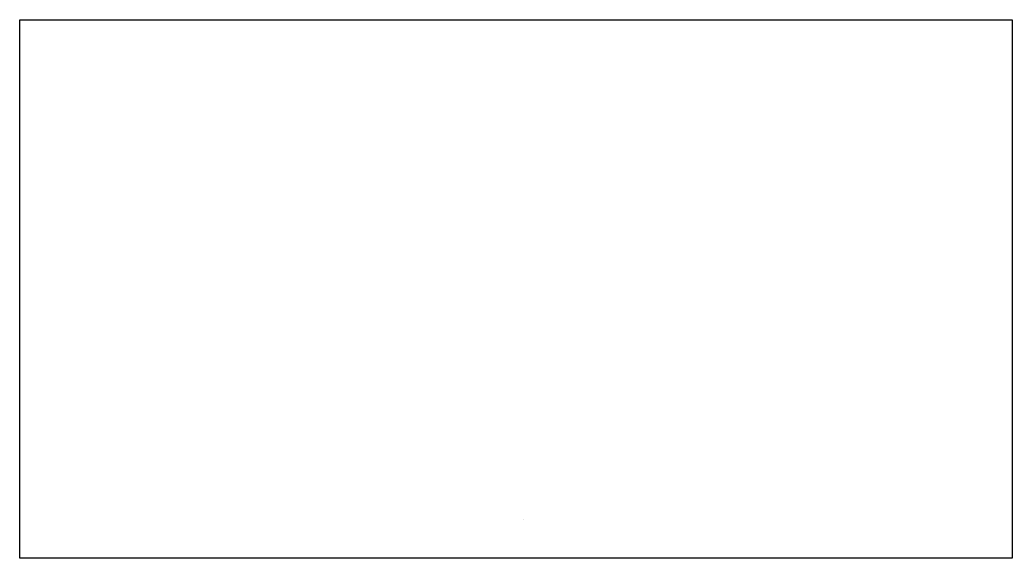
# Model space of a CAD drawing. Extents: x 0 to 362, y 0 to 197.
import ezdxf

# ---------------------------------------------------------------- set-up
doc = ezdxf.new("R2010")
doc.units = 0
doc.layers.add('ABDECKUNG', color=7, linetype='CONTINUOUS')

msp = doc.modelspace()

# ---------------------------------------------------------------- linework, layer by layer
at = {"layer": 'ABDECKUNG', "color": 7}
for points in [[(0.141111, 0.141113), (0.141111, 196.641129), (362.141064, 196.641129), (362.141064, 0.141113), (0.141111, 0.141113), (0.141111, 0.141113), (0.141111, 0.141113), (0.141111, 0.141113), (0.141111, 0.141113), (0.141111, 0.141113), (0.141111, 0.141113), (0.141111, 0.141113), (0.141111, 0.141113)], [(183.963169, 14.229448), (183.963169, 14.229448), (183.963169, 14.229448), (183.963169, 14.229448), (183.963169, 14.229448), (183.963169, 14.229448), (183.963169, 14.229448), (183.963169, 14.229448), (183.963169, 14.229448), (183.963169, 14.229448)]]:
    msp.add_lwpolyline(points, close=True, dxfattribs=at)

doc.saveas('drawing.dxf')
